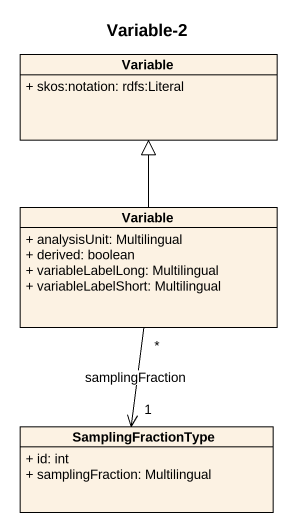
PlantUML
@startuml
title Variable-2
hide circle
hide empty members
skinparam classAttributeIconSize 0
class Variable {
  + skos:notation: rdfs:Literal
}
class "Variable" as Variable_2 {
  + analysisUnit: Multilingual
  + derived: boolean
  + variableLabelLong: Multilingual
  + variableLabelShort: Multilingual
}
class SamplingFractionType {
  + id: int
  + samplingFraction: Multilingual
}
Variable_2 -up-|> Variable
Variable_2 "*" --> "1" SamplingFractionType : samplingFraction
@enduml
